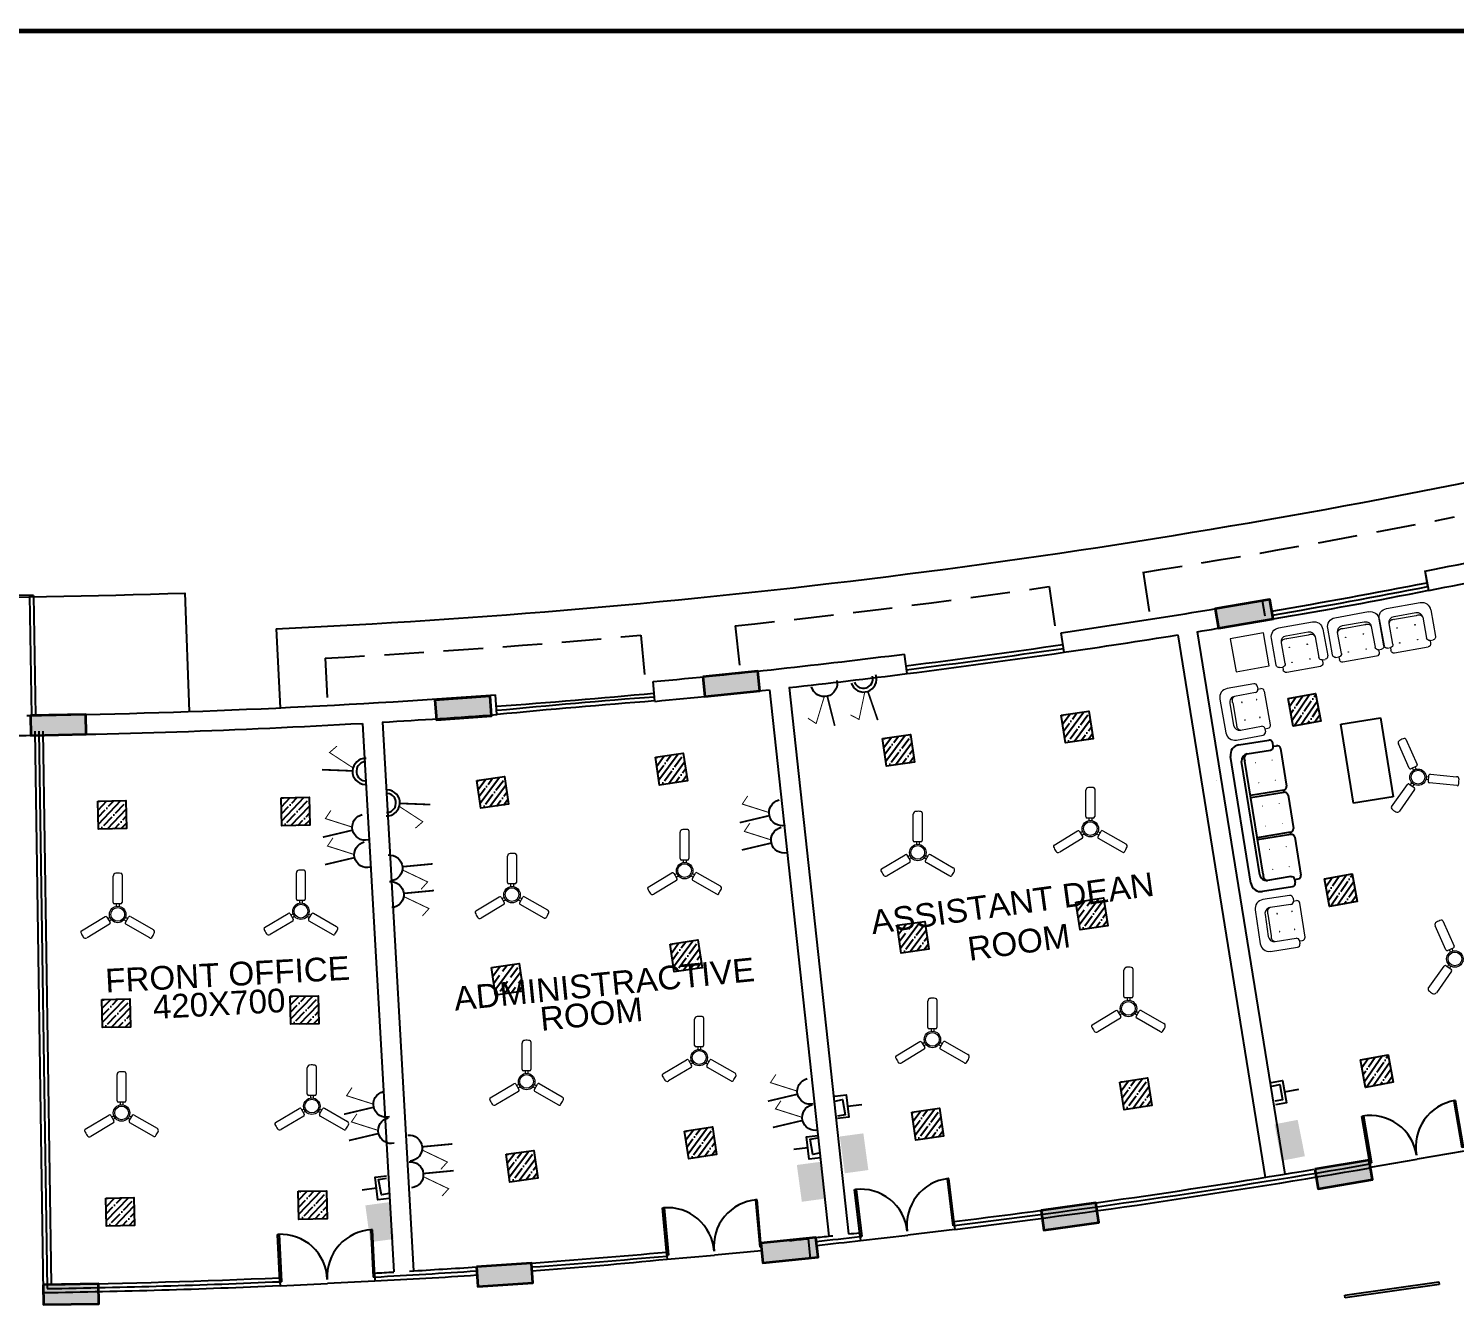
# Model space of a CAD drawing. Header units: inches. Extents: x -221585 to 401252, y -284294 to 332380.
# Drawn here: x 145244 to 147047, y 54510 to 56117 of the extents above; entities that cross this region are included whole.
import ezdxf

# ---------------------------------------------------------------- set-up
doc = ezdxf.new("R2010")
doc.units = ezdxf.units.IN
doc.header["$MEASUREMENT"] = 0
doc.linetypes.add('HIDDEN', pattern=[0.375, 0.25, -0.125])
doc.linetypes.add('HIDDEN2', pattern=[0.1875, 0.125, -0.0625])
for name, color, linetype in [('A-GREEN', 80, 'Continuous'), ('A_dimension_100', 233, 'Continuous'), ('E-LIGHT', 7, 'Continuous'), ('Power', 7, 'Continuous'), ('UPS', 7, 'Continuous')]:
    doc.layers.add(name, color=color, linetype=linetype)
for name, color, linetype, lineweight in [('ceilingfan', 1, 'Continuous', 15), ('column fa 25', 3, 'Continuous', 35), ('FURN', 56, 'Continuous', 0), ('text', 72, 'HIDDEN2', 5)]:
    doc.layers.add(name, color=color, linetype=linetype, lineweight=lineweight)
doc.styles.add('DIM', font='arial.ttf')

# ---------------------------------------------------------------- blocks, each defined once
blk = doc.blocks.new('RYTRTRTRTRT')
at = {"color": 1}
for p, q in [((42.518, 61.153), (42.518, 61.753)), ((42.518, 61.753), (42.538, 61.753)), ((42.538, 61.753), (42.538, 61.153)), ((43.718, 61.753), (43.698, 61.753)), ((43.698, 61.753), (43.698, 61.153)), ((43.718, 61.153), (43.718, 61.753)), ((42.518, 61.153), (42.538, 61.153)), ((43.718, 61.153), (43.698, 61.153)), ((42.518, 61.103), (43.118, 61.103)), ((43.718, 61.103), (43.118, 61.103))]:
    blk.add_line(p, q, dxfattribs=at)
for centre, start, end in [((42.528, 61.163), 359.0371, 90), ((43.708, 61.163), 90, 180.9629)]:
    blk.add_arc(centre, 0.59, start, end, dxfattribs=at)
blk = doc.blocks.new('erewrewgregre')
for p, q in [((1543.251, -964.41), (1543.251, -964.917)), ((1544.265, -964.41), (1543.251, -964.41)), ((1544.265, -964.917), (1544.265, -964.41)), ((1543.251, -964.917), (1544.265, -964.917))]:
    blk.add_line(p, q)
blk = doc.blocks.new('frgre')
at = {"layer": 'FURN'}
for p, q in [((-1218.604, -2440.471), (-1218.604, -2440.888)), ((-1218.188, -2440.471), (-1218.604, -2440.471)), ((-1218.188, -2440.888), (-1218.188, -2440.471)), ((-1218.604, -2440.888), (-1218.188, -2440.888))]:
    blk.add_line(p, q, dxfattribs=at)
blk = doc.blocks.new('fregtr')
at = {"layer": 'FURN'}
for p, q in [((-1209.411, -2453.059), (-1209.836, -2453.059)), ((-1209.411, -2453.059), (-1209.836, -2453.059)), ((-1209.949, -2453.172), (-1209.949, -2453.509)), ((-1209.836, -2453.247), (-1209.836, -2453.509)), ((-1209.836, -2453.247), (-1209.836, -2453.509)), ((-1209.486, -2453.172), (-1209.761, -2453.172)), ((-1209.486, -2453.172), (-1209.761, -2453.172)), ((-1209.486, -2453.209), (-1209.761, -2453.209)), ((-1209.486, -2453.209), (-1209.761, -2453.209)), ((-1209.411, -2453.509), (-1209.411, -2453.247)), ((-1209.411, -2453.509), (-1209.411, -2453.247)), ((-1209.299, -2453.509), (-1209.299, -2453.172)), ((-1209.299, -2453.509), (-1209.299, -2453.172)), ((-1209.874, -2453.547), (-1209.911, -2453.547)), ((-1209.874, -2453.547), (-1209.911, -2453.547)), ((-1209.874, -2453.547), (-1209.874, -2453.584)), ((-1209.874, -2453.547), (-1209.874, -2453.584)), ((-1209.836, -2453.622), (-1209.411, -2453.622)), ((-1209.836, -2453.622), (-1209.411, -2453.622)), ((-1209.336, -2453.547), (-1209.374, -2453.547)), ((-1209.374, -2453.547), (-1209.374, -2453.584)), ((-1209.374, -2453.547), (-1209.374, -2453.584)), ((-1209.336, -2453.547), (-1209.374, -2453.547))]:
    blk.add_line(p, q, dxfattribs=at)
for centre, radius, start, end in [((-1209.836, -2453.172), 0.112, 90, 180), ((-1209.836, -2453.172), 0.112, 90, 180), ((-1209.411, -2453.172), 0.112, 0, 90), ((-1209.411, -2453.172), 0.112, 0, 90), ((-1209.761, -2453.247), 0.075, 90, 180), ((-1209.761, -2453.247), 0.075, 90, 180), ((-1209.782, -2453.262), 0.0561, 68.2206, 164.9095), ((-1209.782, -2453.262), 0.0561, 68.2206, 164.9095), ((-1209.724, -2453.322), 0.00281, 0, 180), ((-1209.724, -2453.322), 0.00281, 0, 180), ((-1209.724, -2453.322), 0.00281, 180, 0), ((-1209.724, -2453.322), 0.00281, 180, 0), ((-1209.499, -2453.322), 0.00281, 0, 180), ((-1209.499, -2453.322), 0.00281, 0, 180), ((-1209.499, -2453.322), 0.00281, 180, 0), ((-1209.499, -2453.322), 0.00281, 180, 0), ((-1209.486, -2453.247), 0.075, 0, 90), ((-1209.486, -2453.247), 0.075, 0, 90), ((-1209.466, -2453.262), 0.0561, 15.0905, 111.7794), ((-1209.466, -2453.262), 0.0561, 15.0905, 111.7794), ((-1209.911, -2453.509), 0.0375, 180, 270), ((-1209.911, -2453.509), 0.0375, 180, 270), ((-1209.874, -2453.509), 0.0375, 270, 0), ((-1209.874, -2453.509), 0.0375, 270, 0), ((-1209.836, -2453.584), 0.0375, 180, 270), ((-1209.836, -2453.584), 0.0375, 180, 270), ((-1209.724, -2453.509), 0.00281, 0, 180), ((-1209.724, -2453.509), 0.00281, 0, 180), ((-1209.724, -2453.509), 0.00281, 180, 0), ((-1209.724, -2453.509), 0.00281, 180, 0), ((-1209.499, -2453.509), 0.00281, 0, 180), ((-1209.499, -2453.509), 0.00281, 0, 180), ((-1209.499, -2453.509), 0.00281, 180, 0), ((-1209.499, -2453.509), 0.00281, 180, 0), ((-1209.374, -2453.509), 0.0375, 180, 270), ((-1209.374, -2453.509), 0.0375, 180, 270), ((-1209.411, -2453.584), 0.0375, 270, 0), ((-1209.411, -2453.584), 0.0375, 270, 0), ((-1209.336, -2453.509), 0.0375, 270, 0), ((-1209.336, -2453.509), 0.0375, 270, 0)]:
    blk.add_arc(centre, radius, start, end, dxfattribs=at)
blk = doc.blocks.new('REGREHTR')
at = {"layer": 'FURN'}
for p, q in [((-1332.67, -2479.557), (-1332.67, -2479.52)), ((-1332.67, -2479.557), (-1332.67, -2479.52)), ((-1332.207, -2479.483), (-1332.632, -2479.482)), ((-1332.207, -2479.483), (-1332.632, -2479.482)), ((-1332.17, -2479.558), (-1332.17, -2479.52)), ((-1332.17, -2479.558), (-1332.17, -2479.52)), ((-1332.745, -2479.595), (-1332.745, -2479.932)), ((-1332.745, -2479.595), (-1332.745, -2479.932)), ((-1332.707, -2479.557), (-1332.67, -2479.557)), ((-1332.707, -2479.557), (-1332.67, -2479.557)), ((-1332.633, -2479.595), (-1332.633, -2479.857)), ((-1332.633, -2479.595), (-1332.633, -2479.857)), ((-1332.208, -2479.858), (-1332.208, -2479.595)), ((-1332.208, -2479.858), (-1332.208, -2479.595)), ((-1332.17, -2479.558), (-1332.132, -2479.558)), ((-1332.17, -2479.558), (-1332.132, -2479.558)), ((-1332.095, -2479.933), (-1332.095, -2479.596)), ((-1332.095, -2479.933), (-1332.095, -2479.596)), ((-1332.633, -2480.045), (-1332.208, -2480.045)), ((-1332.633, -2480.045), (-1332.208, -2480.045)), ((-1332.558, -2479.895), (-1332.283, -2479.895)), ((-1332.558, -2479.895), (-1332.283, -2479.895)), ((-1332.558, -2479.932), (-1332.283, -2479.933)), ((-1332.558, -2479.932), (-1332.283, -2479.933))]:
    blk.add_line(p, q, dxfattribs=at)
for centre, radius, start, end in [((-1332.632, -2479.52), 0.0375, 89.9193, 179.9193), ((-1332.632, -2479.52), 0.0375, 89.9193, 179.9193), ((-1332.207, -2479.52), 0.0375, 359.9193, 89.9193), ((-1332.207, -2479.52), 0.0375, 359.9193, 89.9193), ((-1332.708, -2479.595), 0.0375, 89.9193, 179.9193), ((-1332.708, -2479.595), 0.0375, 89.9193, 179.9193), ((-1332.67, -2479.595), 0.0375, 359.9193, 89.9193), ((-1332.67, -2479.595), 0.0375, 359.9193, 89.9193), ((-1332.545, -2479.595), 0.00281, 359.9193, 179.9193), ((-1332.545, -2479.595), 0.00281, 359.9193, 179.9193), ((-1332.545, -2479.595), 0.00281, 179.9193, 359.9193), ((-1332.545, -2479.595), 0.00281, 179.9193, 359.9193), ((-1332.32, -2479.595), 0.00281, 359.9193, 179.9193), ((-1332.32, -2479.595), 0.00281, 359.9193, 179.9193), ((-1332.32, -2479.595), 0.00281, 179.9193, 359.9193), ((-1332.32, -2479.595), 0.00281, 179.9193, 359.9193), ((-1332.17, -2479.595), 0.0375, 89.9193, 179.9193), ((-1332.17, -2479.595), 0.0375, 89.9193, 179.9193), ((-1332.133, -2479.596), 0.0375, 359.9193, 89.9193), ((-1332.133, -2479.596), 0.0375, 359.9193, 89.9193), ((-1332.558, -2479.857), 0.075, 179.9193, 269.9193), ((-1332.579, -2479.843), 0.0561, 195.0098, 291.6987), ((-1332.579, -2479.843), 0.0561, 195.0098, 291.6987), ((-1332.558, -2479.857), 0.075, 179.9193, 269.9193), ((-1332.545, -2479.782), 0.00281, 359.9193, 179.9193), ((-1332.545, -2479.782), 0.00281, 359.9193, 179.9193), ((-1332.545, -2479.782), 0.00281, 179.9193, 359.9193), ((-1332.545, -2479.782), 0.00281, 179.9193, 359.9193), ((-1332.32, -2479.783), 0.00281, 359.9193, 179.9193), ((-1332.32, -2479.783), 0.00281, 359.9193, 179.9193), ((-1332.32, -2479.783), 0.00281, 179.9193, 359.9193), ((-1332.32, -2479.783), 0.00281, 179.9193, 359.9193), ((-1332.283, -2479.858), 0.075, 269.9193, 359.9193), ((-1332.262, -2479.843), 0.0561, 248.1399, 344.8288), ((-1332.262, -2479.843), 0.0561, 248.1399, 344.8288), ((-1332.283, -2479.858), 0.075, 269.9193, 359.9193), ((-1332.633, -2479.932), 0.112, 179.9193, 269.9193), ((-1332.633, -2479.932), 0.112, 179.9193, 269.9193), ((-1332.208, -2479.933), 0.112, 269.9193, 359.9193), ((-1332.208, -2479.933), 0.112, 269.9193, 359.9193)]:
    blk.add_arc(centre, radius, start, end, dxfattribs=at)
blk = doc.blocks.new('S')
at = {"color": 8}
for p, q in [((-1517.313, 487.969), (-1517.313, 488.011)), ((-1517.313, 487.969), (-1517.313, 488.011)), ((-1517.271, 488.054), (-1516.789, 488.054)), ((-1517.271, 488.054), (-1516.789, 488.054)), ((-1516.718, 488.011), (-1516.747, 488.011)), ((-1516.718, 488.011), (-1516.747, 488.011)), ((-1516.747, 488.011), (-1516.747, 487.586)), ((-1516.747, 488.011), (-1516.747, 487.586)), ((-1516.718, 488.011), (-1516.718, 487.586)), ((-1516.718, 488.011), (-1516.718, 487.586)), ((-1516.676, 488.054), (-1516.251, 488.054)), ((-1516.676, 488.054), (-1516.251, 488.054)), ((-1516.208, 488.011), (-1516.208, 487.586)), ((-1516.208, 488.011), (-1516.208, 487.586)), ((-1516.18, 488.011), (-1516.207, 488.011)), ((-1516.18, 488.011), (-1516.207, 488.011)), ((-1516.18, 488.011), (-1516.18, 487.586)), ((-1516.18, 488.011), (-1516.18, 487.586)), ((-1516.138, 488.054), (-1515.656, 488.054)), ((-1516.138, 488.054), (-1515.656, 488.054)), ((-1515.613, 487.969), (-1515.613, 488.011)), ((-1515.613, 487.969), (-1515.613, 488.011)), ((-1517.398, 487.544), (-1517.398, 487.926)), ((-1517.398, 487.544), (-1517.398, 487.926)), ((-1517.313, 487.969), (-1517.356, 487.969)), ((-1517.313, 487.969), (-1517.356, 487.969)), ((-1517.271, 487.629), (-1517.271, 487.926)), ((-1517.271, 487.629), (-1517.271, 487.926)), ((-1515.656, 487.926), (-1515.656, 487.629)), ((-1515.656, 487.926), (-1515.656, 487.629)), ((-1515.571, 487.969), (-1515.613, 487.969)), ((-1515.571, 487.969), (-1515.613, 487.969)), ((-1515.528, 487.926), (-1515.528, 487.544)), ((-1515.528, 487.926), (-1515.528, 487.544)), ((-1515.741, 487.586), (-1517.186, 487.586)), ((-1515.741, 487.586), (-1517.186, 487.586)), ((-1515.741, 487.544), (-1517.186, 487.544)), ((-1515.741, 487.544), (-1517.186, 487.544)), ((-1515.656, 487.416), (-1517.271, 487.416)), ((-1515.656, 487.416), (-1517.271, 487.416))]:
    blk.add_line(p, q, dxfattribs=at)
at = {"color": 8, "const_width": 0.00637}
for points in [[(-1517.14, 487.926, 1), (-1517.147, 487.926, 1)], [(-1517.14, 487.926, 1), (-1517.147, 487.926, 1)], [(-1516.885, 487.926, 1), (-1516.892, 487.926, 1)], [(-1516.885, 487.926, 1), (-1516.892, 487.926, 1)], [(-1516.588, 487.926, 1), (-1516.594, 487.926, 1)], [(-1516.588, 487.926, 1), (-1516.594, 487.926, 1)], [(-1516.333, 487.926, 1), (-1516.339, 487.926, 1)], [(-1516.333, 487.926, 1), (-1516.339, 487.926, 1)], [(-1516.035, 487.926, 1), (-1516.042, 487.926, 1)], [(-1516.035, 487.926, 1), (-1516.042, 487.926, 1)], [(-1515.78, 487.926, 1), (-1515.787, 487.926, 1)], [(-1515.78, 487.926, 1), (-1515.787, 487.926, 1)], [(-1517.14, 487.714, 1), (-1517.147, 487.714, 1)], [(-1517.14, 487.714, 1), (-1517.147, 487.714, 1)], [(-1516.885, 487.714, 1), (-1516.892, 487.714, 1)], [(-1516.885, 487.714, 1), (-1516.892, 487.714, 1)], [(-1516.588, 487.714, 1), (-1516.594, 487.714, 1)], [(-1516.588, 487.714, 1), (-1516.594, 487.714, 1)], [(-1516.333, 487.714, 1), (-1516.339, 487.714, 1)], [(-1516.333, 487.714, 1), (-1516.339, 487.714, 1)], [(-1516.035, 487.714, 1), (-1516.042, 487.714, 1)], [(-1516.035, 487.714, 1), (-1516.042, 487.714, 1)], [(-1515.78, 487.714, 1), (-1515.787, 487.714, 1)], [(-1515.78, 487.714, 1), (-1515.787, 487.714, 1)]]:
    blk.add_lwpolyline(points, format="xyb", close=True, dxfattribs=at)
at = {"color": 8}
for centre, radius, start, end in [((-1517.271, 488.011), 0.0425, 90, 180), ((-1517.271, 488.011), 0.0425, 90, 180), ((-1516.789, 488.011), 0.0425, 0, 90), ((-1516.789, 488.011), 0.0425, 0, 90), ((-1516.676, 488.011), 0.0425, 90, 180), ((-1516.676, 488.011), 0.0425, 90, 180), ((-1516.251, 488.011), 0.0425, 0, 90), ((-1516.251, 488.011), 0.0425, 0, 90), ((-1516.138, 488.011), 0.0425, 90, 180), ((-1516.138, 488.011), 0.0425, 90, 180), ((-1515.656, 488.011), 0.0425, 0, 90), ((-1515.656, 488.011), 0.0425, 0, 90), ((-1517.356, 487.926), 0.0425, 90, 180), ((-1517.356, 487.926), 0.0425, 90, 180), ((-1517.313, 487.926), 0.0425, 0, 90), ((-1517.313, 487.926), 0.0425, 0, 90), ((-1515.613, 487.926), 0.0425, 90, 180), ((-1515.613, 487.926), 0.0425, 90, 180), ((-1515.571, 487.926), 0.0425, 0, 90), ((-1515.571, 487.926), 0.0425, 0, 90), ((-1517.271, 487.544), 0.128, 180, 270), ((-1517.271, 487.544), 0.128, 180, 270), ((-1517.186, 487.629), 0.085, 180, 270), ((-1517.209, 487.645), 0.0636, 195.0905, 291.7794), ((-1517.209, 487.645), 0.0636, 195.0905, 291.7794), ((-1517.186, 487.629), 0.085, 180, 270), ((-1515.741, 487.629), 0.085, 270, 0), ((-1515.717, 487.645), 0.0636, 248.2206, 344.9095), ((-1515.717, 487.645), 0.0636, 248.2206, 344.9095), ((-1515.741, 487.629), 0.085, 270, 0), ((-1515.656, 487.544), 0.128, 270, 0), ((-1515.656, 487.544), 0.128, 270, 0)]:
    blk.add_arc(centre, radius, start, end, dxfattribs=at)
blk = doc.blocks.new('dd')
at = {"layer": 'column fa 25', "ltscale": 10}
h = blk.add_hatch(color=3, dxfattribs=at)
h.set_gradient(color1=(141, 141, 141), color2=(145, 145, 145), one_color=1, tint=0.57, name='CYLINDER')
h.paths.add_polyline_path([(177327.8, 119886), (177352.8, 119886), (177352.8, 119956), (177327.8, 119956)])
at = {"layer": 'column fa 25', "color": 1, "ltscale": 10}
blk.add_lwpolyline([(177327.8, 119886), (177352.8, 119886), (177352.8, 119956), (177327.8, 119956)], close=True, dxfattribs=at)
blk = doc.blocks.new('Fan')
at = {"color": 6}
for p, q in [((-5.8, 15.7), (-5.8, 48.4)), ((5.2, 50.1), (5.2, 15.7)), ((3.5, 14), (-4.1, 14)), ((-1.9, 14), (-1.9, 10.8)), ((1.5, 14), (1.5, 10.8)), ((-45.2, -19.5), (-15.9, -1.9)), ((-10.2, -11.4), (-38.2, -28.2)), ((-13.6, -2.5), (-9.7, -9)), ((-12.6, -4.2), (-9.9, -2.6)), ((-10.8, -7.1), (-8.1, -5.5)), ((10.3, -7.3), (7.6, -5.8)), ((12, -4.4), (9.3, -2.8)), ((9.4, -9.1), (13.2, -2.4)), ((39.7, -28.3), (10, -11.4)), ((15.5, -1.8), (43.8, -18))]:
    blk.add_line(p, q, dxfattribs=at)
for centre, radius in [((-0.2, 0.8), 10.2), ((-0.2, 0.9), 8.5)]:
    blk.add_circle(centre, radius, dxfattribs=at)
for centre, radius, start, end in [((-2.4, 48.4), 3.4, 92.735, 180), ((-0.2, 0.9), 51, 85.7207, 92.735), ((3.5, 50.1), 1.7, 0, 85.7207), ((-4.1, 15.7), 1.7, 180, 270), ((3.5, 15.7), 1.7, 270, 0), ((-15, -3.4), 1.7, 30.9808, 120.9808), ((-11.1, -9.9), 1.7, 300.9808, 30.9808), ((10.8, -9.9), 1.7, 150.2708, 240.2708), ((14.6, -3.3), 1.7, 60.2708, 150.2708), ((-44.4, -21), 1.7, 120.9808, 206.3239), ((-0.2, 0.9), 51, 206.3239, 213.3255), ((-40, -25.3), 3.4, 213.3255, 300.9808), ((40.6, -26.9), 1.7, 240.2708, 325.7165), ((-0.2, 0.9), 51, 325.7165, 332.7215), ((42.1, -20.9), 3.4, 332.7215, 60.2708)]:
    blk.add_arc(centre, radius, start, end, dxfattribs=at)
blk = doc.blocks.new('16A')
at = {"layer": 'E-LIGHT', "color": 1}
for points, const_width in [([(5916857.4, -1642748), (5916860.9, -1642952)], 11.7), ([(5916882, -1642953.3), (5916975.2, -1642791.1), (5917021, -1642838.5)], 6.64)]:
    blk.add_lwpolyline(points, dxfattribs=dict(at, const_width=const_width))
for centre, radius, start, end in [((5916862.4, -1643039.4), 87.4, 0.98984, 180.98984), ((5916863.3, -1643042.7), 64.6, 4.27254, 175.75788)]:
    blk.add_arc(centre, radius, start, end, dxfattribs=at)
blk = doc.blocks.new('ups 6A')
at = {"layer": 'E-LIGHT', "color": 4}
for points, const_width in [([(5905666.9, -1658491.3), (5905670.4, -1658287.3)], 11.7), ([(5905691.6, -1658286), (5905784.8, -1658448.2), (5905830.5, -1658400.8)], 6.64)]:
    blk.add_lwpolyline(points, dxfattribs=dict(at, const_width=const_width))
blk.add_arc((5905671.9, -1658199.8), 87.4, 179.01016, 359.01016, dxfattribs=at)

msp = doc.modelspace()

# ---------------------------------------------------------------- hatches: boundary and pattern name
at = {"ltscale": 10}
h = msp.add_hatch(dxfattribs=at)
h.set_pattern_fill('ANSI35', color=1, scale=50, angle=10.4761)
h.set_pattern_definition([(55.476132, (27366.134, -151987.97), (-10.2986271, 7.0843687), []), (55.476132, (27374.826, -151986.363), (-10.2986271, 7.0843687), [15.625, -3.125, 0, -3.125])])
h.paths.add_polyline_path([(146878.1, 55240.6), (146871.7, 55275.5), (146836.8, 55269.1), (146843.2, 55234.2)])
h = msp.add_hatch(dxfattribs=at)
h.set_pattern_fill('ANSI35', color=1, scale=50, angle=8.6343)
h.set_pattern_definition([(53.634347, (19565.721, -148251.053), (-10.0656173, 7.41170343), []), (53.634347, (19574.46, -148249.726), (-10.0656173, 7.41170343), [15.625, -3.125, 0, -3.125])])
h.paths.add_polyline_path([(146590.4, 55218.3), (146585.1, 55253.4), (146550, 55248.1), (146555.3, 55213)])
h = msp.add_hatch(dxfattribs=at)
h.set_pattern_fill('ANSI35', color=1, scale=50, angle=8.0796)
h.set_pattern_definition([(53.0796354, (17375.68, -147041.471), (-9.99339, 7.50880524), []), (53.0796354, (17384.431, -147040.228), (-9.99339, 7.50880524), [15.625, -3.125, 0, -3.125])])
h.paths.add_polyline_path([(146364.3, 55188.6), (146359.3, 55223.7), (146324.1, 55218.7), (146329.1, 55183.6)])
h = msp.add_hatch(dxfattribs=at)
h.set_pattern_fill('ANSI35', color=1, scale=50, angle=8.6343)
h.set_pattern_definition([(53.634347, (19052.636, -148304.196), (-10.0656173, 7.41170343), []), (53.634347, (19061.374, -148302.869), (-10.0656173, 7.41170343), [15.625, -3.125, 0, -3.125])])
h.paths.add_polyline_path([(146077.3, 55165.2), (146072, 55200.3), (146036.9, 55194.9), (146042.2, 55159.8)])
h = msp.add_hatch(dxfattribs=at)
h.set_pattern_fill('ANSI35', color=1, scale=50, angle=8.0796)
h.set_pattern_definition([(53.0796354, (16862.595, -147094.613), (-9.99339, 7.50880524), []), (53.0796354, (16871.346, -147093.371), (-9.99339, 7.50880524), [15.625, -3.125, 0, -3.125])])
h.paths.add_polyline_path([(145851.2, 55135.4), (145846.2, 55170.6), (145811, 55165.6), (145816, 55130.5)])
h = msp.add_hatch(dxfattribs=at)
h.set_pattern_fill('ANSI35', color=1, scale=50, angle=1.2648)
h.set_pattern_definition([(46.2648113, (-6705.921, -130390.54), (-9.0317837, 8.6415787), []), (46.2648113, (-6697.084, -130390.345), (-9.0317837, 8.6415787), [15.625, -3.125, 0, -3.125])])
h.paths.add_polyline_path([(145368.1, 55104.8), (145367.4, 55140.3), (145331.9, 55139.5), (145332.6, 55104)])
h = msp.add_hatch(dxfattribs=at)
h.set_pattern_fill('ANSI35', color=1, scale=50, angle=1.2648)
h.set_pattern_definition([(46.2648113, (-6474.148, -130386.393), (-9.0317837, 8.6415787), []), (46.2648113, (-6465.311, -130386.198), (-9.0317837, 8.6415787), [15.625, -3.125, 0, -3.125])])
h.paths.add_polyline_path([(145599.9, 55109), (145599.1, 55144.5), (145563.6, 55143.7), (145564.4, 55108.2)])
h = msp.add_hatch(dxfattribs=at)
h.set_pattern_fill('ANSI35', color=1, scale=50, angle=10.4761)
h.set_pattern_definition([(55.476132, (27412.178, -152216.103), (-10.2986271, 7.0843687), []), (55.476132, (27420.869, -152214.496), (-10.2986271, 7.0843687), [15.625, -3.125, 0, -3.125])])
h.paths.add_polyline_path([(146924.2, 55012.5), (146917.7, 55047.4), (146882.8, 55041), (146889.3, 55006.1)])
h = msp.add_hatch(dxfattribs=at)
h.set_pattern_fill('ANSI35', color=1, scale=50, angle=8.6343)
h.set_pattern_definition([(53.634347, (19584.175, -148487.444), (-10.0656173, 7.41170343), []), (53.634347, (19592.914, -148486.117), (-10.0656173, 7.41170343), [15.625, -3.125, 0, -3.125])])
h.paths.add_polyline_path([(146608.9, 54981.9), (146603.5, 55017), (146568.4, 55011.7), (146573.8, 54976.6)])
h = msp.add_hatch(dxfattribs=at)
h.set_pattern_fill('ANSI35', color=1, scale=50, angle=8.0796)
h.set_pattern_definition([(53.0796354, (17394.134, -147277.862), (-9.99339, 7.50880524), []), (53.0796354, (17402.885, -147276.619), (-9.99339, 7.50880524), [15.625, -3.125, 0, -3.125])])
h.paths.add_polyline_path([(146382.7, 54952.2), (146377.7, 54987.3), (146342.6, 54982.4), (146347.6, 54947.2)])
h = msp.add_hatch(dxfattribs=at)
h.set_pattern_fill('ANSI35', color=1, scale=50, angle=8.6343)
h.set_pattern_definition([(53.634347, (19071.09, -148540.587), (-10.0656173, 7.41170343), []), (53.634347, (19079.829, -148539.26), (-10.0656173, 7.41170343), [15.625, -3.125, 0, -3.125])])
h.paths.add_polyline_path([(146095.8, 54928.8), (146090.4, 54963.9), (146055.3, 54958.5), (146060.7, 54923.5)])
h = msp.add_hatch(dxfattribs=at)
h.set_pattern_fill('ANSI35', color=1, scale=50, angle=8.0796)
h.set_pattern_definition([(53.0796354, (16881.049, -147331.004), (-9.99339, 7.50880524), []), (53.0796354, (16889.8, -147329.762), (-9.99339, 7.50880524), [15.625, -3.125, 0, -3.125])])
h.paths.add_polyline_path([(145869.6, 54899.1), (145864.6, 54934.2), (145829.5, 54929.2), (145834.5, 54894.1)])
h = msp.add_hatch(dxfattribs=at)
h.set_pattern_fill('ANSI35', color=1, scale=50, angle=1.2648)
h.set_pattern_definition([(46.2648113, (-6700.965, -130641.573), (-9.0317837, 8.6415787), []), (46.2648113, (-6692.128, -130641.378), (-9.0317837, 8.6415787), [15.625, -3.125, 0, -3.125])])
h.paths.add_polyline_path([(145373.1, 54853.8), (145372.3, 54889.3), (145336.8, 54888.5), (145337.6, 54853)])
h = msp.add_hatch(dxfattribs=at)
h.set_pattern_fill('ANSI35', color=1, scale=50, angle=1.2648)
h.set_pattern_definition([(46.2648113, (-6462.863, -130637.426), (-9.0317837, 8.6415787), []), (46.2648113, (-6454.027, -130637.231), (-9.0317837, 8.6415787), [15.625, -3.125, 0, -3.125])])
h.paths.add_polyline_path([(145611.2, 54857.9), (145610.4, 54893.4), (145574.9, 54892.7), (145575.7, 54857.2)])
h = msp.add_hatch(dxfattribs=at)
h.set_pattern_fill('ANSI35', color=1, scale=50, angle=10.4761)
h.set_pattern_definition([(55.476132, (27457.717, -152444.759), (-10.2986271, 7.0843687), []), (55.476132, (27466.408, -152443.152), (-10.2986271, 7.0843687), [15.625, -3.125, 0, -3.125])])
h.paths.add_polyline_path([(146969.7, 54783.9), (146963.3, 54818.8), (146928.4, 54812.3), (146934.8, 54777.4)])
h = msp.add_hatch(dxfattribs=at)
h.set_pattern_fill('ANSI35', color=1, scale=50, angle=8.6343)
h.set_pattern_definition([(53.634347, (19639.786, -148714.927), (-10.0656173, 7.41170343), []), (53.634347, (19648.525, -148713.6), (-10.0656173, 7.41170343), [15.625, -3.125, 0, -3.125])])
h.paths.add_polyline_path([(146664.5, 54754.4), (146659.1, 54789.5), (146624, 54784.2), (146629.4, 54749.1)])
h = msp.add_hatch(dxfattribs=at)
h.set_pattern_fill('ANSI35', color=1, scale=50, angle=8.0796)
h.set_pattern_definition([(53.0796354, (17412.588, -147514.253), (-9.99339, 7.50880524), []), (53.0796354, (17421.34, -147513.01), (-9.99339, 7.50880524), [15.625, -3.125, 0, -3.125])])
h.paths.add_polyline_path([(146401.2, 54715.8), (146396.2, 54751), (146361, 54746), (146366, 54710.8)])
h = msp.add_hatch(dxfattribs=at)
h.set_pattern_fill('ANSI35', color=1, scale=50, angle=8.6343)
h.set_pattern_definition([(53.634347, (19089.544, -148776.978), (-10.0656173, 7.41170343), []), (53.634347, (19098.283, -148775.65), (-10.0656173, 7.41170343), [15.625, -3.125, 0, -3.125])])
h.paths.add_polyline_path([(146114.2, 54692.4), (146108.9, 54727.5), (146073.8, 54722.2), (146079.1, 54687.1)])
h = msp.add_hatch(dxfattribs=at)
h.set_pattern_fill('ANSI35', color=1, scale=50, angle=8.0796)
h.set_pattern_definition([(53.0796354, (16899.503, -147567.395), (-9.99339, 7.50880524), []), (53.0796354, (16908.254, -147566.153), (-9.99339, 7.50880524), [15.625, -3.125, 0, -3.125])])
h.paths.add_polyline_path([(145888.1, 54662.7), (145883.1, 54697.8), (145848, 54692.8), (145852.9, 54657.7)])
h = msp.add_hatch(dxfattribs=at)
h.set_pattern_fill('ANSI35', color=1, scale=50, angle=1.2648)
h.set_pattern_definition([(46.2648113, (-6696.009, -130892.606), (-9.0317837, 8.6415787), []), (46.2648113, (-6687.172, -130892.411), (-9.0317837, 8.6415787), [15.625, -3.125, 0, -3.125])])
h.paths.add_polyline_path([(145378, 54602.8), (145377.3, 54638.3), (145341.8, 54637.5), (145342.6, 54602)])
h = msp.add_hatch(dxfattribs=at)
h.set_pattern_fill('ANSI35', color=1, scale=50, angle=1.2648)
h.set_pattern_definition([(46.2648113, (-6452.462, -130884.05), (-9.0317837, 8.6415787), []), (46.2648113, (-6443.625, -130883.855), (-9.0317837, 8.6415787), [15.625, -3.125, 0, -3.125])])
h.paths.add_polyline_path([(145621.6, 54611.3), (145620.8, 54646.8), (145585.3, 54646), (145586.1, 54610.5)])

# ---------------------------------------------------------------- linework, layer by layer
at = {"color": 20, "linetype": 'HIDDEN', "ltscale": 200}
for p, q in [((146653.4, 55428.8, -0.4), (146662.7, 55369.5)), ((146534.7, 55410.8, -0.4), (146543.4, 55351.4)), ((146137.8, 55361.2), (146144, 55301.5)), ((146018.3, 55349.4), (146023.9, 55289.6)), ((145619.3, 55320.4), (145622.5, 55260.5))]:
    msp.add_line(p, q, dxfattribs=at)
at = {"color": 4, "ltscale": 10}
for p, q in [((147013.7, 55411, 0), (147010, 55430.5, 0)), ((147014.7, 55405.9), (147010, 55430.5)), ((145250.5, 55399.3, 0.4), (145121, 55401.3, 0.4)), ((145245.5, 55399.3, 0.4), (145247.8, 55247.7, 0.4)), ((145250.5, 55399.3, 0.4), (145252.8, 55247.8, 0.4)), ((145442, 55402.7, -1.3), (145447.3, 55252.8)), ((146808, 55373.2), (146804.6, 55392.9)), ((146817.6, 55369.8, 0), (146813.6, 55394.4, 0)), ((146553.6, 55327.7), (146550.1, 55352.4)), ((146697.4, 55349.7, 0.4), (146808, 54663.6, 0.4)), ((146722, 55353.7, 0), (146832.7, 54667.6, 0.4)), ((146355, 55300.7), (146351.9, 55325.5)), ((146036.1, 55265.7), (146034, 55290.6)), ((145836.5, 55248.9), (145834.7, 55273.9)), ((146180.9, 55280.3, 0.4), (146256.1, 54589.4, 0.4)), ((146205.8, 55283), (146280.9, 54592.1, 0.4)), ((145666.6, 55237.8, 0.4), (145706.1, 54544, 0.4)), ((145691.6, 55239.3, 0.4), (145731, 54545.4, 0.4)), ((146229.9, 54586), (146232.5, 54561.2)), ((146050.6, 54570.2, 0), (146051.6, 54560.2, 0))]:
    msp.add_line(p, q, dxfattribs=at)
at = {"color": 20, "ltscale": 10}
msp.add_line((145557.5, 55357.4, -0.5), (145562.2, 55257.5), dxfattribs=at)
at = {"color": 5, "ltscale": 10}
for p, q in [((145252.3, 55227.8, 0.4), (145262.8, 54517.9, 0.4)), ((145257.3, 55227.9, 0.4), (145267.7, 54522.9, 0.4)), ((145262.3, 55227.9, 0.4), (145272.7, 54528, 0.4)), ((146939.3, 54686.6, 0), (146941.1, 54676.8, 0)), ((146414.4, 54607.7), (146415.4, 54597.7)), ((146170.3, 54580.4), (146171.3, 54570.4)), ((146295, 54593.7), (146296.3, 54583.7)), ((145561.7, 54536.7, 0.4), (145562.2, 54526.7, 0.4)), ((145681.6, 54542.6, 0.4), (145682.1, 54532.6, 0.4))]:
    msp.add_line(p, q, dxfattribs=at)
at = {"color": 5}
for p, q in [((146908.6, 54514.8, -2.2), (147027.3, 54531.7, -2.2)), ((147027.8, 54528.1, -2.2), (146909.2, 54511.1, -2.2)), ((147027.3, 54531.7, -2.2), (147027.8, 54528.1, -2.2)), ((146909.2, 54511.1, -2.2), (146908.6, 54514.8, -2.2))]:
    msp.add_line(p, q, dxfattribs=at)
at = {"color": 6, "const_width": 6.3}
msp.add_lwpolyline([(149795.2, 50312.2), (141179.9, 50312.2), (141179.9, 56113.4), (149795.2, 56113.4)], close=True, dxfattribs=at)
at = {"color": 1, "ltscale": 10}
for points in [[(146836.8, 55269.1), (146871.7, 55275.5), (146878.1, 55240.6), (146843.2, 55234.2)], [(146550, 55248.1), (146585.1, 55253.4), (146590.4, 55218.3), (146555.3, 55213)], [(146324.1, 55218.7), (146359.3, 55223.7), (146364.3, 55188.6), (146329.1, 55183.6)], [(146036.9, 55194.9), (146072, 55200.3), (146077.3, 55165.2), (146042.2, 55159.8)], [(145811, 55165.6), (145846.2, 55170.6), (145851.2, 55135.4), (145816, 55130.5)], [(145331.9, 55139.5), (145367.4, 55140.3), (145368.1, 55104.8), (145332.6, 55104)], [(145563.6, 55143.7), (145599.1, 55144.5), (145599.9, 55109), (145564.4, 55108.2)], [(146568.4, 55011.7), (146603.5, 55017), (146608.9, 54981.9), (146573.8, 54976.6)], [(146342.6, 54982.4), (146377.7, 54987.3), (146382.7, 54952.2), (146347.6, 54947.2)], [(146055.3, 54958.5), (146090.4, 54963.9), (146095.8, 54928.8), (146060.7, 54923.5)], [(145829.5, 54929.2), (145864.6, 54934.2), (145869.6, 54899.1), (145834.5, 54894.1)], [(146624, 54784.2), (146659.1, 54789.5), (146664.5, 54754.4), (146629.4, 54749.1)], [(146361, 54746), (146396.2, 54751), (146401.2, 54715.8), (146366, 54710.8)], [(146073.8, 54722.2), (146108.9, 54727.5), (146114.2, 54692.4), (146079.1, 54687.1)], [(145848, 54692.8), (145883.1, 54697.8), (145888.1, 54662.7), (145852.9, 54657.7)]]:
    msp.add_lwpolyline(points, close=True, dxfattribs=at)
for points, elevation in [([(146882.8, 55041), (146917.7, 55047.4), (146924.2, 55012.5), (146889.3, 55006.1)], 0), ([(145336.8, 54888.5), (145372.3, 54889.3), (145373.1, 54853.8), (145337.6, 54853)], 2.1), ([(145574.9, 54892.7), (145610.4, 54893.4), (145611.2, 54857.9), (145575.7, 54857.2)], 2.1), ([(146928.4, 54812.3), (146963.3, 54818.8), (146969.7, 54783.9), (146934.8, 54777.4)], 0), ([(145341.8, 54637.5), (145377.3, 54638.3), (145378, 54602.8), (145342.6, 54602)], 4.2), ([(145585.3, 54646), (145620.8, 54646.8), (145621.6, 54611.3), (145586.1, 54610.5)], 4.2)]:
    msp.add_lwpolyline(points, close=True, dxfattribs=dict(at, elevation=elevation))
at = {"color": 20, "ltscale": 10}
for centre, radius, start, end in [((145092.1, 65335), 9988.5, 272.67048, 281.5864), ((145092.1, 65335, -0.4), 9938.5, 267.98125, 272.0176)]:
    msp.add_arc(centre, radius, start, end, dxfattribs=at)
at = {"color": 20, "linetype": 'HIDDEN', "ltscale": 200}
for start, end in [(278.95631, 281.24223), (275.98482, 278.27075), (273.01328, 275.29921)]:
    msp.add_arc((145092.1, 65335, -0.4), 10028.5, start, end, dxfattribs=at)
at = {"color": 4, "ltscale": 10}
for centre, radius, start, end in [((145092.1, 65335), 10088.5, 280.95877, 282.84017), ((145092.1, 65335), 10113.5, 280.95877, 282.84017), ((145064.5, 65516.2, 0), 10271.8, 278.31567, 279.80452), ((144852.4, 66783.3, 0), 11581.5, 279.29015, 279.77061), ((145092.1, 65335), 10113.5, 278.30802, 279.13266), ((145092.1, 65335), 10088.5, 275.35677, 277.17326), ((145092.1, 65335), 10113.5, 276.32197, 277.17438), ((145092.1, 65335), 10088.5, 270.85096, 274.22089), ((145092.1, 65335), 10113.5, 275.35564, 276.18028), ((145092.1, 65335), 10113.5, 273.39787, 274.22201), ((145092.1, 65335), 10113.5, 270.59404, 273.25624), ((144427.1, 65179, 0.8), 10278.5, 283.03722, 283.03731), ((145092.9, 65313.6), 10787.6, 275.92442, 276.051)]:
    msp.add_arc(centre, radius, start, end, dxfattribs=at)
at = {"color": 5, "ltscale": 10}
for centre, radius, start, end in [((145101.2, 65336.6, 0), 10103.5, 279.77272, 280.90636), ((145548.9, 62812.3, 0), 7544.9, 279.67642, 281.19524), ((145548.9, 62812.3, 0), 7549.9, 279.67642, 281.19524), ((145091.1, 65341.6), 10815.1, 277.02771, 279.46924), ((145092.1, 65335), 10813.5, 277.02591, 279.84138), ((145101.7, 65266.6), 10749.4, 277.01974, 279.85274), ((145092.1, 65335), 10808.5, 276.09545, 276.20861), ((145092.1, 65335), 10813.5, 276.09541, 276.39007), ((145010.3, 66075.3, 0), 11563.3, 276.10925, 276.38524), ((145092.1, 65335), 10808.5, 276.31463, 276.38976), ((145092.1, 65335), 10808.5, 274.18175, 275.08823), ((145092.1, 65335), 10813.5, 274.18167, 275.08856), ((145092.1, 65335), 10813.5, 273.12659, 273.81077), ((145092.1, 65335), 10808.5, 273.36226, 273.81068), ((145299.5, 62132, 0), 7609, 274.38316, 275.67306), ((145089.1, 65463.7, 0.8), 10947.2, 270.90905, 272.47699), ((145092.1, 65335), 10813.5, 270.93044, 272.49017), ((145092.1, 65335), 10808.5, 270.95698, 272.48983), ((145092.1, 65335), 10808.5, 273.12635, 273.25624), ((145299.5, 62132, 0), 7609, 272.8824, 273.85606)]:
    msp.add_arc(centre, radius, start, end, dxfattribs=at)
at = {"color": 5, "ltscale": 8}
for centre, radius, start, end in [((145085.4, 65384.6), 10153.5, 277.17662, 278.30578), ((145085.4, 65384.6), 10158.5, 277.17662, 278.30578), ((145085.4, 65384.6), 10163.5, 277.17662, 278.30578), ((145087.8, 65385.3), 10153.5, 274.22452, 275.35313), ((146750.6, 45816.1), 9482, 94.32556, 95.53411), ((146750.6, 45816.1), 9477, 94.32556, 95.53411)]:
    msp.add_arc(centre, radius, start, end, dxfattribs=at)
at = {"color": 3, "ltscale": 10}
for points in [[(146828.6, 54684.6, 0), (146819.6, 54730.7, 0), (146858.1, 54690.4, 0), (146849, 54736.4, 0)], [(146276.3, 54668.8, 0), (146270, 54715.3, 0), (146306.1, 54672.9, 0), (146299.8, 54719.3, 0)], [(146222, 54632.8, 0), (146215.7, 54679.3, 0), (146251.7, 54636.8, 0), (146245.5, 54683.3, 0)], [(145676.4, 54581.7), (145670.1, 54628.2), (145706.2, 54585.7), (145699.9, 54632.2)]]:
    msp.add_solid(points, dxfattribs=at)
at = {"layer": 'A_dimension_100', "color": 3, "ltscale": 0.05}
for points in [[(146815.7, 54783.6), (146830, 54786.1), (146835, 54758.1), (146820.8, 54755.5)], [(146816.5, 54779.1), (146826.3, 54780.9), (146829.8, 54761.8), (146820, 54760)], [(146263.6, 54766.5), (146278, 54768.2), (146281.4, 54739.9), (146267, 54738.2)], [(146263.6, 54760.2), (146273.5, 54762), (146276.9, 54742.8), (146267.1, 54741.1)], [(146832.5, 54771.9), (146850.4, 54775.1)], [(146279.7, 54753.8), (146297.7, 54756)], [(146245.8, 54688.3), (146231.4, 54686.5), (146228, 54714.8), (146242.4, 54716.5)], [(146245.7, 54694.5), (146235.9, 54692.7), (146232.4, 54711.9), (146242.3, 54713.7)], [(146229.7, 54700.9), (146211.7, 54698.7)]]:
    msp.add_lwpolyline(points, dxfattribs=at)
at = {"layer": 'A_dimension_100', "color": 3, "ltscale": 0.05, "elevation": 0}
for points in [[(145700.2, 54637.1), (145685.8, 54635.4), (145682.4, 54663.7), (145696.8, 54665.4)], [(145700.2, 54643.4), (145690.4, 54641.6), (145686.9, 54660.8), (145696.7, 54662.5)], [(145684.1, 54649.8), (145666.1, 54647.6)]]:
    msp.add_lwpolyline(points, dxfattribs=at)

# ---------------------------------------------------------------- block references
at = {"color": 4, "extrusion": (0, 0, -1)}
for name, p, xscale, yscale, zscale, rotation in [('fregtr', (18402.6, 279379.2, -0.8), 101.8004032023438, 101.8004032023438, -101.800403202336, 349.8079043033458), ('fregtr', (18467.7, 279367.5, -0.8), 101.8004032023438, 101.8004032023438, -101.800403202336, 349.8079043033458), ('fregtr', (18538.9, 279354.7, -0.8), 101.8004032023438, 101.8004032023438, -101.800403202336, 349.8079043033458), ('erewrewgregre', (-27188.2, 192296.5, 0), 100.0000000000058, 100.0000000000058, -100, 260.86637250668)]:
    msp.add_blockref(name, p, dxfattribs=dict(at, xscale=xscale, yscale=yscale, zscale=zscale, rotation=rotation))
at = {"color": 4}
for name, p, xscale, yscale, zscale, rotation in [('frgre', (413277.4, -22783.3, 0.8), 101.800403202332, 101.800403202332, 101.800403202332, 280.1920956966637), ('REGREHTR', (419401.4, -33086.9, 0.4), 101.8004032023367, 101.8004032023367, 101.8004032023367, 280.2955606062317), ('REGREHTR', (416790.8, -41162.5, 0.4), 101.8004032023444, 101.8004032023444, 101.8004032023444, 278.6466357511856), ('RYTRTRTRTRT', (143773.6, 47940.2, 0), 99.99999999999504, 99.99999999999504, 99.99999999999504, 9.649310448246581), ('RYTRTRTRTRT', (142789.9, 48017.1), 100.0000000000002, 100.0000000000002, 100.0000000000002, 6.730391491330731), ('RYTRTRTRTRT', (142345.8, 48104.2, 0), 100.0000000000106, 100.0000000000106, 100.0000000000106, 4.975440479952291), ('RYTRTRTRTRT', (141614.7, 48215.5, 0.4), 100.0000000000049, 100.0000000000049, 100.0000000000049, 2.806199170749644)]:
    msp.add_blockref(name, p, dxfattribs=dict(at, xscale=xscale, yscale=yscale, zscale=zscale, rotation=rotation))
at = {"layer": 'A-GREEN', "color": 4, "xscale": 100.3921568609051, "yscale": 100.3921568609051, "zscale": 100.3921568609051, "rotation": 279.1609840876023}
msp.add_blockref('S', (122706.5, -102973.9, 0.4), dxfattribs=at)
at = {"layer": 'ceilingfan', "xscale": 1.02030405060046, "yscale": 1.02030405060046, "zscale": 1.02030405060046, "rotation": 23.8991157297799}
for p in [(147001.7, 55169), (147048.3, 54939.2)]:
    msp.add_blockref('Fan', p, dxfattribs=at)
at = {"layer": 'ceilingfan', "xscale": 1.02030405060046, "yscale": 1.02030405060046, "zscale": 1.02030405060046}
for p in [(146587, 55103.8), (146368.8, 55073.6), (146074, 55050.7), (145855.7, 55020.4), (145588.8, 54999.4), (145357.1, 54995.3), (146635.2, 54876.4), (146387.3, 54837.2), (146092.4, 54814.3), (145874.2, 54784), (145362, 54744.3, 2.1), (145602.6, 54752.8, 2.1)]:
    msp.add_blockref('Fan', p, dxfattribs=at)
at = {"layer": 'column fa 25', "color": 3}
for p, rotation in [((-1024.8, 210244, 0), 279.5961504699552), ((8248.3, 219051.3, 0), 276.0291930037624), ((13280.3, 223396.5, 0), 274.174960579324), ((22054.5, 230294.9, 0), 271.0750651846275), ((-1058.7, 209382.4, 0), 279.6552867970441), ((3677.6, 214034.9, 0), 277.8014567610936), ((8321.9, 218335.2, 0), 276.0291257229346), ((13857.8, 223092.1, 0), 273.9962393114135), ((22564.9, 229921.8, 0), 270.9134567588072)]:
    msp.add_blockref('dd', p, dxfattribs=dict(at, rotation=rotation))
at = {"layer": 'Power'}
for p, xscale, yscale, zscale, rotation in [((1303250.5, 106335.3), 0.1885885860805314, 0.1885885860805314, 0.1885885860805314, 198.045406534546), ((-227047.1, -1041281.5, 0.4), 0.1885885860805313, 0.1885885860805313, 0.1885885860805313, 86.7449591643879), ((518414.6, 1151595.8), 0.1885885860805313, 0.1885885860805313, 0.1885885860805313, 266.7449591643879)]:
    msp.add_blockref('16A', p, dxfattribs=dict(at, xscale=xscale, yscale=yscale, zscale=zscale, rotation=rotation))
at = {"layer": 'UPS', "color": 3, "yscale": 0.1887460698150343, "zscale": 0.1887460698150344}
for p, xscale, rotation in [((1160664.3, 613333), -0.1887460698150345, 13.13214812066096), ((689641.6, -967185.3), -0.1887460698150345, 282.3107048128291), ((689114.5, -967203.7, 0.4), -0.1887460698150345, 282.3107048128291), ((689644.2, -967219.9), -0.1887460698150345, 282.3107048128291), ((689117.1, -967238.4, 0.4), -0.1887460698150345, 282.3107048128291), ((-252303.8, 1142272.8), -0.1887460698150346, 94.42273324426198), ((-252302.1, 1142239.1), -0.1887460698150346, 94.42273324426198), ((689677.2, -967537.6), -0.1887460698150345, 282.3107048128291), ((689141.2, -967554.1, 0.4), -0.1887460698150345, 282.3107048128291), ((689683.5, -967570.8), -0.1887460698150345, 282.3107048128291), ((689147.4, -967587.3, 0.4), -0.1887460698150345, 282.3107048128291), ((-252278.9, 1141918.6), -0.1887460698150345, 94.42273324426198), ((-252277.3, 1141884.8), -0.1887460698150345, 94.42273324426198)]:
    msp.add_blockref('ups 6A', p, dxfattribs=dict(at, xscale=xscale, rotation=rotation))

# ---------------------------------------------------------------- texts
at = {"layer": 'text', "lineweight": -2, "ltscale": 2, "char_height": 30, "width": 355.22, "attachment_point": 7, "style": 'DIM'}
for s, insert, rotation in [('\\pi-1.1521;{\\fArial|b0|i0|c186|p34;\\C3;ASSISTANT DEAN \\P\\pi115.66;ROOM }', (146319.4, 54921.3, 0.4), 7.7973), ('{\\C3;FRONT OFFICE}', (145342, 54896.8, 2.1), 3.0447), ('{\\C3;ADMINISTRACTIVE}', (145783.6, 54874, 0.4), 5.6455), ('{\\C3;420X700}', (145402.2, 54863.5, 2.1), 3.0447), ('{\\C3;ROOM}', (145892.6, 54848.4, 0.4), 5.6455)]:
    msp.add_mtext(s, dxfattribs=dict(at, insert=insert, rotation=rotation))

doc.saveas('drawing.dxf')
